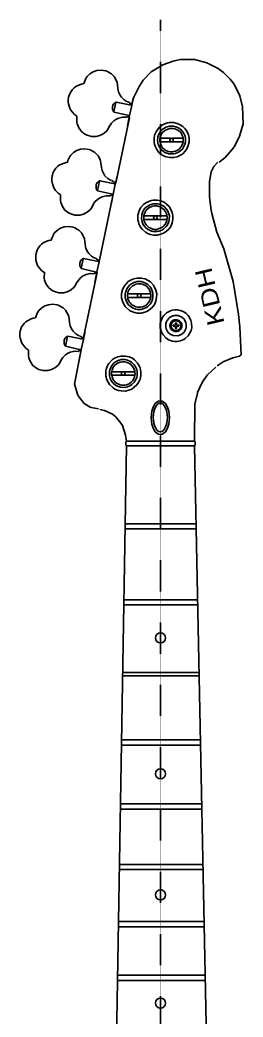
# Model space of a CAD drawing. Extents: x 49 to 882, y -9 to 1184.
# Drawn here: x 129 to 262, y 588 to 1184 of the extents above; entities that cross this region are included whole.
import ezdxf
from ezdxf.enums import TextEntityAlignment as Align

# ---------------------------------------------------------------- set-up
doc = ezdxf.new("R2010")
doc.units = 0
doc.linetypes.add('$AUXILIARY', pattern=[0.1, 0.05, -0.05])
doc.layers.get('0').update_dxf_attribs({"linetype": 'CONTINUOUS'})
for name, color, linetype in [('Construction', 7, 'CONTINUOUS'), ('HeadStock', 7, 'CONTINUOUS'), ('Hrdware', 7, 'CONTINUOUS'), ('Logo', 7, 'CONTINUOUS'), ('Neck', 7, 'CONTINUOUS')]:
    doc.layers.add(name, color=color, linetype=linetype)

# ---------------------------------------------------------------- blocks, each defined once
blk = doc.blocks.new('*G24')
at = {"linetype": 'CONTINUOUS'}
for points in [[(222.646757, 991.646639, -1), (221.122112, 991.697391, -1), (219.581094, 991.935547, -1), (219.272869, 992.012604, -1), (217.506031, 992.716266, -1), (216.663432, 993.200872, -1), (215.770627, 993.829551, -1), (214.217385, 995.559073, -1), (214.04952, 995.810981, -1), (213.00926, 997.857025, -1), (212.753097, 998.75071, -1), (212.496279, 999.832561, -1), (212.496279, 1002.342911, -1), (212.785186, 1003.553117, -1), (212.862242, 1003.861345, -1), (213.565899, 1005.519048, -1), (214.04952, 1006.36449, -1), (214.679178, 1007.254464, -1), (216.296705, 1008.699552, -1), (216.663432, 1008.974599, -1), (218.619309, 1009.950361, -1), (219.708248, 1010.268521, -1), (221.118728, 1010.528833, -1), (222.755902, 1010.528833, -1), (224.184391, 1010.239924, -1), (224.492616, 1010.162868, -1), (226.259454, 1009.459206, -1), (227.104891, 1008.975581, -1), (227.994859, 1008.34592, -1), (229.195453, 1007.145318, -1), (229.76639, 1006.288962, -1), (229.934255, 1006.037054, -1), (230.799883, 1004.187472, -1), (231.202082, 1002.569606, -1), (231.269206, 999.723415, -1), (230.86537, 998.184462, -1), (230.046783, 996.350815, -1), (229.221648, 995.119653, -1), (227.356797, 993.367756, -1), (226.559166, 992.872453, -1), (224.492616, 992.012604, -1), (222.646757, 991.646639, -1)], [(222.974192, 995.030153, -1), (220.253973, 995.18132, -1), (218.81577, 995.772344, -1), (218.482442, 995.987251, -1), (217.054171, 997.302565, -1), (216.779126, 997.669295, -1), (216.065318, 999.166773, -1), (216.027445, 999.296438, -1), (215.770627, 1000.378289, -1), (215.835568, 1001.91375, -1), (215.923975, 1002.444634, -1), (216.450709, 1003.963287, -1), (216.731102, 1004.427592, -1), (218.06267, 1005.944716, -1), (218.482442, 1006.18822, -1), (219.929048, 1006.894283, -1), (220.253973, 1006.994152, -1), (220.791293, 1007.145318, -1), (223.091741, 1007.078194, -1), (223.511512, 1006.994152, -1), (224.949715, 1006.403128, -1), (225.283044, 1006.18822, -1), (226.685119, 1004.962406, -1), (226.986359, 1004.506177, -1), (227.738041, 1002.879034, -1), (227.927734, 1002.023878, -1), (227.994859, 1000.269144, -1), (227.738041, 999.296438, -1), (227.146912, 997.960277, -1), (226.711314, 997.302565, -1), (225.610478, 996.205543, -1), (225.031137, 995.819385, -1), (223.639976, 995.215701, -1), (222.974192, 995.030153, -1)], [(222.537612, 997.540503, -1), (221.231693, 997.590601, -1), (220.125509, 997.955256, -1), (219.044975, 998.85025, -1), (218.466506, 1000.039938, -1), (218.28096, 1001.3606, -1), (218.804856, 1002.899553, -1), (219.699844, 1003.980095, -1), (220.800898, 1004.487295, -1), (221.109123, 1004.564352, -1), (222.537612, 1004.634969, -1), (224.065641, 1003.980095, -1), (224.916972, 1002.98687, -1), (225.331177, 1002.008052, -1), (225.419584, 1001.477167, -1), (225.419584, 1000.698304, -1), (225.331177, 1000.16742, -1), (224.851485, 999.057627, -1), (223.973305, 998.170164, -1), (223.721398, 998.002298, -1), (222.656362, 997.61112, -1), (222.537612, 997.540503, -1)], [(222.319322, 998.195377, -1), (221.451511, 998.243291, -1), (220.562089, 998.500984, -1), (219.481554, 999.395978, -1), (219.186863, 1000.061767, -1), (219.044975, 1000.378289, -1), (219.044975, 1001.797182, -1), (219.35058, 1002.462971, -1), (219.394238, 1002.550287, -1), (220.245569, 1003.543512, -1), (221.327413, 1003.909478, -1), (222.319322, 1003.980095, -1), (223.421686, 1003.565342, -1), (224.30576, 1002.681262, -1), (224.644109, 1001.917243, -1), (224.720511, 1000.378289, -1), (224.30576, 999.49421, -1), (223.421686, 998.61013, -1), (222.319322, 998.195377, -1)], [(222.101033, 999.395978, -1), (221.664453, 999.395978, -1), (221.446163, 1000.705726, -1), (220.354714, 1000.705726, -1), (220.245569, 1000.814872, -1), (220.245569, 1001.3606, -1), (221.555308, 1001.578891, -1), (221.555308, 1002.670347, -1), (222.101033, 1002.779493, -1), (222.210177, 1002.670347, -1), (222.210177, 1001.578891, -1), (222.319322, 1001.469745, -1), (223.410772, 1001.469745, -1), (223.519917, 1001.3606, -1), (223.519917, 1000.814872, -1), (223.410772, 1000.705726, -1), (222.319322, 1000.705726, -1), (222.210177, 1000.59658, -1), (222.101033, 999.395978, -1)]]:
    blk.add_polyline3d(points, dxfattribs=at)
blk = doc.blocks.new('*G25')
at = {"linetype": 'CONTINUOUS'}
for p, q in [((157.159801, 994.593571, -1), (155.959207, 988.917998, -1)), ((157.050656, 994.702716, -1), (157.159801, 994.593571, -1)), ((157.268946, 994.702716, -1), (157.159801, 994.593571, -1)), ((155.850062, 988.917998, -1), (155.959207, 988.917998, -1)), ((155.959207, 988.917998, -1), (155.959207, 988.808852, -1)), ((155.959207, 988.808852, -1), (165.018236, 986.735085, -1)), ((166.21883, 992.956386, -1), (166.327975, 992.956386, -1)), ((166.327975, 993.065532, -1), (166.327975, 992.956386, -1)), ((166.327975, 992.956386, -1), (166.546265, 992.847241, -1)), ((134.021077, 986.62594, -1), (133.911932, 986.516794, -1)), ((165.345671, 986.735085, -1), (164.145077, 980.62293, -1)), ((165.236526, 986.844231, -1), (165.018236, 986.735085, -1)), ((165.236526, 986.844231, -1), (165.345671, 986.844231, -1)), ((165.345671, 986.844231, -1), (165.345671, 986.735085, -1))]:
    blk.add_line(p, q, dxfattribs=at)
for points in [[(164.254222, 995.030153, -1), (163.282832, 995.379419, -1), (162.071323, 996.12161, -1), (160.434149, 997.758794, -1), (159.863212, 998.615151, -1), (159.695347, 998.867059, -1), (158.764232, 1000.913103, -1), (158.511561, 1001.805587, -1), (157.847414, 1006.610505, -1), (157.563638, 1007.461841, -1), (156.369592, 1009.636022, -1), (156.068352, 1010.09225, -1), (154.450824, 1011.646484, -1), (153.7595, 1012.140805, -1), (152.040904, 1013.061011, -1), (151.038081, 1013.437236, -1), (148.319062, 1013.912347, -1), (145.799124, 1013.623439, -1), (143.505771, 1012.84272, -1), (142.660334, 1012.359096, -1), (141.552077, 1011.620289, -1), (140.024048, 1010.09225, -1), (139.453111, 1009.235894, -1), (139.285246, 1008.983986, -1), (138.354131, 1006.937942, -1), (138.059439, 1005.835571, -1), (136.63095, 1005.546662, -1), (135.429046, 1005.202526, -1), (133.167564, 1004.063046, -1), (132.165613, 1003.325221, -1), (131.183309, 1002.342911, -1), (129.960886, 1000.498349, -1), (129.567964, 999.712501, -1), (128.933286, 997.75039, -1), (128.734206, 996.345249, -1), (128.735079, 994.696822, -1), (128.849245, 993.821147, -1), (129.415161, 991.74487, -1), (129.895399, 990.675243, -1), (130.965019, 989.027144, -1), (132.493048, 987.499105, -1), (133.676834, 986.709873, -1), (133.911932, 986.516794, -1)], [(157.050656, 994.702716, -1), (156.952426, 994.680887, -1), (155.740917, 993.61126, -1), (155.391654, 992.967301, -1), (155.227936, 992.508889, -1), (155.086048, 992.192367, -1), (155.086048, 990.446037, -1), (155.656985, 989.153098, -1), (155.850062, 988.917998, -1)], [(157.050656, 994.702716, -1), (157.159801, 994.811862, -1), (157.268946, 994.702716, -1)], [(157.268946, 994.702716, -1), (157.378091, 994.811862, -1), (166.21883, 992.956386, -1)], [(164.472511, 994.921008, -1), (165.144189, 994.618783, -1), (166.025753, 993.737214, -1), (166.327975, 993.065532, -1)], [(167.528569, 997.213066, -1), (167.490041, 996.895234, -1), (166.633581, 992.967301, -1), (166.546265, 992.847241, -1)], [(166.546265, 992.847241, -1), (166.600837, 992.738095, -1), (165.345671, 986.844231, -1)], [(165.018236, 986.735085, -1), (164.025017, 985.992895, -1), (163.490207, 985.752775, -1), (161.19227, 985.799816, -1), (160.440043, 985.705733, -1), (158.786061, 985.23979, -1), (157.067465, 984.417814, -1), (155.959207, 983.679008, -1), (154.431178, 982.150969, -1), (153.645335, 980.961281, -1), (153.579848, 980.830307, -1), (152.165329, 978.311225, -1), (151.702555, 977.675998, -1), (150.082189, 976.231892, -1), (149.502848, 975.845735, -1), (147.544133, 974.870955, -1), (145.372149, 974.292483, -1), (142.534381, 974.292483, -1), (140.013133, 975.023759, -1), (138.616078, 975.733206, -1), (136.53141, 977.348561, -1), (135.028594, 979.439136, -1), (134.206623, 981.376035, -1), (134.059605, 981.942282, -1), (133.802787, 983.024134, -1), (133.911932, 986.516794, -1)]]:
    blk.add_polyline3d(points, dxfattribs=at)
blk = doc.blocks.new('*G26')
at = {"linetype": 'CONTINUOUS'}
for p, q in [((183.572874, 973.746755, -1), (183.572874, 973.63761, -1)), ((183.572874, 973.63761, -1), (183.682018, 973.63761, -1)), ((183.572874, 971.454697, -1), (183.682018, 971.454697, -1)), ((183.572874, 971.454697, -1), (183.572874, 971.345551, -1))]:
    blk.add_line(p, q, dxfattribs=at)
for points in [[(191.540453, 962.068173, -1), (189.250811, 962.120126, -1), (187.929066, 962.357081, -1), (187.620841, 962.434138, -1), (185.439252, 963.290604, -1), (184.429225, 963.898436, -1), (182.153989, 965.997415, -1), (181.306043, 967.323971, -1), (180.484072, 969.151724, -1), (180.12444, 970.588954, -1), (179.971091, 971.236406, -1), (179.971091, 973.855901, -1), (180.259998, 975.175253, -1), (180.337054, 975.48348, -1), (181.259001, 977.686912, -1), (181.801342, 978.565971, -1), (183.900308, 980.841221, -1), (185.226856, 981.689174, -1), (187.163742, 982.511149, -1), (189.132716, 982.960829, -1), (191.656147, 982.960829, -1), (193.734266, 982.511149, -1), (193.930727, 982.445662, -1), (195.452862, 981.798319, -1), (197.106844, 980.732076, -1), (198.935677, 978.746171, -1), (199.64239, 977.583661, -1), (200.413936, 975.831437, -1), (200.926917, 973.528464, -1), (200.864813, 971.448803, -1), (200.413936, 969.26087, -1), (199.486204, 967.208932, -1), (198.525728, 965.779124, -1), (197.017346, 964.334036, -1), (195.452862, 963.293987, -1), (193.734266, 962.581157, -1), (191.540453, 962.068173, -1)], [(191.649598, 964.251085, -1), (189.250702, 964.303148, -1), (188.47479, 964.430848, -1), (188.166565, 964.507905, -1), (186.399727, 965.211567, -1), (185.854002, 965.539004, -1), (184.310038, 966.848206, -1), (183.489923, 967.872537, -1), (182.623313, 969.610136, -1), (182.410807, 970.2637, -1), (182.153989, 971.236406, -1), (182.153989, 973.855901, -1), (182.333751, 974.520379, -1), (182.410807, 974.828607, -1), (183.114465, 976.595456, -1), (183.4419, 977.141184, -1), (184.751093, 978.685158, -1), (185.775418, 979.505279, -1), (187.709466, 980.437382, -1), (188.166565, 980.584402, -1), (189.139265, 980.841221, -1), (191.649598, 980.841221, -1), (192.861107, 980.546528, -1), (194.694742, 979.727936, -1), (195.598462, 979.121086, -1), (197.023894, 977.695644, -1), (197.565253, 976.922893, -1), (198.455112, 974.847816, -1), (198.679077, 973.754177, -1), (198.679077, 971.338129, -1), (198.455112, 970.24449, -1), (197.565253, 968.169413, -1), (197.023894, 967.396662, -1), (195.598462, 965.97122, -1), (194.825715, 965.429858, -1), (192.861107, 964.545778, -1), (191.649598, 964.251085, -1)], [(183.572874, 973.746755, -1), (183.720547, 974.50117, -1), (184.471245, 976.240296, -1), (184.991758, 977.021124, -1), (186.430288, 978.304677, -1), (186.967281, 978.636479, -1), (188.494, 979.274654, -1), (189.575844, 979.531474, -1), (191.329585, 979.466532, -1), (192.731443, 979.165508, -1), (194.17674, 978.46523, -1), (194.943592, 977.920484, -1), (196.149753, 976.60135, -1), (196.535907, 976.022005, -1), (197.254517, 974.083797, -1), (197.325134, 973.746755, -1), (197.215989, 973.63761, -1)], [(183.572874, 973.63761, -1), (183.463729, 973.528464, -1), (183.463729, 971.563843, -1), (183.572874, 971.454697, -1)], [(197.215989, 971.454697, -1), (197.325134, 971.345551, -1), (197.177461, 970.700282, -1), (197.139588, 970.570617, -1), (196.430146, 968.955262, -1), (196.097909, 968.419903, -1), (195.054374, 967.280531, -1), (193.924833, 966.459211, -1), (192.423217, 965.849741, -1), (191.329585, 965.625775, -1), (189.459278, 965.625775, -1), (188.494, 965.817653, -1), (186.754885, 966.568356, -1), (186.063561, 967.062677, -1), (184.965563, 968.160682, -1), (184.471245, 968.85201, -1), (183.720547, 970.591137, -1), (183.572874, 971.345551, -1)], [(183.682018, 973.63761, -1), (189.903279, 973.63761, -1), (190.012424, 973.528464, -1)], [(190.012424, 971.563843, -1), (189.903279, 971.454697, -1), (183.682018, 971.454697, -1)], [(190.012424, 973.528464, -1), (189.892365, 973.441147, -1), (189.4667, 973.091881, -1), (189.433956, 972.884505, -1), (189.357555, 972.327862, -1), (189.4667, 972.000425, -1), (189.794134, 971.672988, -1), (190.012424, 971.563843, -1)], [(190.012424, 973.528464, -1), (190.2198, 973.561208, -1), (190.558149, 973.63761, -1), (190.885584, 973.528464, -1)], [(190.885584, 971.563843, -1), (190.776439, 971.454697, -1), (190.121569, 971.454697, -1), (190.012424, 971.563843, -1)], [(197.215989, 973.63761, -1), (190.994729, 973.63761, -1), (190.885584, 973.528464, -1)], [(190.885584, 973.528464, -1), (191.343992, 973.102796, -1), (191.431308, 972.109571, -1), (190.885584, 971.563843, -1)], [(190.885584, 971.563843, -1), (190.994729, 971.454697, -1), (197.215989, 971.454697, -1)], [(197.215989, 973.63761, -1), (197.357878, 973.321087, -1), (197.434279, 971.891279, -1), (197.215989, 971.454697, -1)]]:
    blk.add_polyline3d(points, dxfattribs=at)
blk = doc.blocks.new('*G27')
at = {"linetype": 'CONTINUOUS'}
for p, q in [((202.768479, 1066.764914), (202.768479, 1066.655768)), ((202.768479, 1066.655768), (202.877624, 1066.655768)), ((202.768479, 1064.472856), (202.877624, 1064.472856)), ((202.768479, 1064.472856), (202.768479, 1064.36371))]:
    blk.add_line(p, q, dxfattribs=at)
for points in [[(210.736059, 1055.086331), (208.446416, 1055.138285), (206.688092, 1055.484386), (206.379866, 1055.561442), (204.722173, 1056.265104), (203.62483, 1056.916595), (201.86847, 1058.447471), (200.778658, 1059.871931), (199.788822, 1061.842446), (199.423514, 1063.063567), (199.166696, 1064.145419), (199.166696, 1066.983205), (199.455603, 1068.193412), (199.532659, 1068.501639), (200.38912, 1070.574097), (200.996948, 1071.58413), (202.441044, 1073.313652), (203.876737, 1074.379896), (206.053741, 1075.463821), (207.253026, 1075.785473), (208.444015, 1076.042293), (210.736059, 1076.042293), (212.929872, 1075.529308), (214.763506, 1074.710716), (216.323733, 1073.66772), (217.747529, 1072.241842), (218.678426, 1070.89564), (219.647414, 1068.719931), (220.060419, 1066.552517), (220.060419, 1064.576108), (219.615326, 1062.389484), (218.725467, 1060.314407), (217.747529, 1058.886782), (216.322096, 1057.46134), (214.89448, 1056.483396), (212.929872, 1055.599316), (210.736059, 1055.086331)], [(210.845204, 1057.269244), (208.337053, 1057.321416), (207.670396, 1057.449007), (207.362171, 1057.526064), (205.595333, 1058.229726), (205.049608, 1058.557163), (203.423349, 1059.888739), (202.684547, 1060.887858), (201.764346, 1062.715611), (201.606413, 1063.172713), (201.24045, 1065.12773), (201.416719, 1067.100755), (201.500761, 1067.520529), (202.09178, 1069.177032), (202.353728, 1069.700931), (203.314204, 1071.130739), (204.646317, 1072.304491), (206.381176, 1073.280908), (207.036046, 1073.499199), (208.33487, 1073.85938), (210.845204, 1073.85938), (211.946258, 1073.570472), (212.254483, 1073.493415), (213.803031, 1072.789753), (214.883566, 1072.11305), (216.218517, 1070.710965), (216.822962, 1069.804183), (217.644932, 1067.867285), (217.939624, 1066.546623), (217.874683, 1064.465434), (217.579445, 1063.064877), (216.822962, 1061.324441), (216.08416, 1060.216176), (214.42734, 1058.714332), (213.803031, 1058.338871), (211.946258, 1057.558153), (210.845204, 1057.269244)], [(202.768479, 1066.764914), (202.910367, 1067.518019), (203.666851, 1069.258455), (204.078218, 1069.930137), (205.698584, 1071.374243), (206.381176, 1071.763784), (207.997831, 1072.36987), (208.124002, 1072.396283), (208.77145, 1072.549632), (210.408624, 1072.549632), (211.620132, 1072.254939), (212.471463, 1071.971161), (213.69978, 1071.265098), (214.883566, 1070.257574), (215.669409, 1069.067887), (215.844041, 1068.718621), (216.369574, 1067.411384), (216.453616, 1066.991609), (216.52074, 1066.764914), (216.411595, 1066.655768)], [(202.768479, 1066.655768), (202.659334, 1066.546623), (202.659334, 1064.582001), (202.768479, 1064.472856)], [(202.877624, 1066.655768), (208.98974, 1066.655768), (209.098885, 1066.546623)], [(209.098885, 1066.546623), (208.640476, 1066.011809), (208.55316, 1065.346021), (209.098885, 1064.582001)], [(209.098885, 1066.546623), (209.416715, 1066.585151), (209.753754, 1066.655768), (210.081189, 1066.546623)], [(216.411595, 1066.655768), (210.190334, 1066.655768), (210.081189, 1066.546623)], [(210.081189, 1066.546623), (210.539598, 1066.120955), (210.626914, 1065.12773), (210.081189, 1064.582001)], [(216.411595, 1066.655768), (216.559268, 1066.228791), (216.629885, 1065.12773), (216.411595, 1064.472856)], [(216.411595, 1064.472856), (216.52074, 1064.36371), (216.369574, 1063.717241), (215.778554, 1062.279029), (215.560264, 1061.842446), (214.360216, 1060.407618), (213.366451, 1059.648619), (211.947567, 1058.982831), (211.056072, 1058.732341), (210.408624, 1058.578992), (208.77145, 1058.578992), (207.997831, 1058.758755), (207.689605, 1058.835811), (206.250202, 1059.430328), (205.698584, 1059.754381), (204.078218, 1061.198487), (203.666851, 1061.870169), (202.954025, 1063.479631), (202.768479, 1064.36371)], [(209.098885, 1064.582001), (208.98974, 1064.472856), (202.877624, 1064.472856)], [(210.081189, 1064.582001), (209.972044, 1064.472856), (209.20803, 1064.472856), (209.098885, 1064.582001)], [(210.081189, 1064.582001), (210.190334, 1064.472856), (216.411595, 1064.472856)]]:
    blk.add_lwpolyline(points, dxfattribs=at)
blk = doc.blocks.new('*G28')
at = {"linetype": 'CONTINUOUS'}
for p, q in [((193.054581, 1020.268875), (193.054581, 1020.15973)), ((193.054581, 1020.15973), (193.163725, 1020.15973)), ((193.054581, 1017.976817), (193.163725, 1017.976817)), ((193.054581, 1017.976817), (193.054581, 1017.867671))]:
    blk.add_line(p, q, dxfattribs=at)
for points in [[(201.02216, 1008.590293), (198.732518, 1008.642246), (197.410773, 1008.879201), (197.102548, 1008.956258), (194.920959, 1009.812724), (193.910932, 1010.420556), (191.635696, 1012.519535), (190.78775, 1013.846091), (189.965779, 1015.673844), (189.606147, 1017.111074), (189.452798, 1017.758526), (189.452798, 1020.378021), (189.741705, 1021.697373), (189.818761, 1022.0056), (190.740708, 1024.209032), (191.283049, 1025.088091), (193.382015, 1027.363341), (194.708563, 1028.211294), (196.645449, 1029.033269), (198.614423, 1029.482949), (201.137854, 1029.482949), (203.215973, 1029.033269), (203.412434, 1028.967782), (204.934569, 1028.320439), (206.588551, 1027.254196), (208.417384, 1025.268291), (209.124097, 1024.105781), (209.895643, 1022.353557), (210.408624, 1020.050584), (210.34652, 1017.970923), (209.895643, 1015.78299), (208.967911, 1013.731052), (208.007435, 1012.301244), (206.499053, 1010.856156), (204.934569, 1009.816107), (203.215973, 1009.103277), (201.02216, 1008.590293)], [(201.131305, 1010.773205), (198.732409, 1010.825268), (197.956497, 1010.952968), (197.648272, 1011.030025), (195.881434, 1011.733687), (195.335709, 1012.061124), (193.791745, 1013.370326), (192.97163, 1014.394657), (192.10502, 1016.132256), (191.892514, 1016.78582), (191.635696, 1017.758526), (191.635696, 1020.378021), (191.815458, 1021.042499), (191.892514, 1021.350727), (192.596172, 1023.117576), (192.923607, 1023.663304), (194.2328, 1025.207278), (195.257125, 1026.027399), (197.191173, 1026.959502), (197.648272, 1027.106522), (198.620972, 1027.363341), (201.131305, 1027.363341), (202.342814, 1027.068648), (204.176449, 1026.250056), (205.080169, 1025.643206), (206.505601, 1024.217764), (207.04696, 1023.445013), (207.936819, 1021.369936), (208.160784, 1020.276297), (208.160784, 1017.860249), (207.936819, 1016.76661), (207.04696, 1014.691533), (206.505601, 1013.918782), (205.080169, 1012.49334), (204.307422, 1011.951978), (202.342814, 1011.067898), (201.131305, 1010.773205)], [(193.054581, 1020.268875), (193.202254, 1021.02329), (193.952952, 1022.762416), (194.473465, 1023.543244), (195.911995, 1024.826797), (196.448988, 1025.158599), (197.975707, 1025.796774), (199.057551, 1026.053594), (200.811292, 1025.988652), (202.21315, 1025.687628), (203.658447, 1024.98735), (204.425299, 1024.442604), (205.63146, 1023.12347), (206.017614, 1022.544125), (206.736224, 1020.605917), (206.806841, 1020.268875), (206.697696, 1020.15973)], [(193.054581, 1020.15973), (192.945436, 1020.050584), (192.945436, 1018.085963), (193.054581, 1017.976817)], [(206.697696, 1017.976817), (206.806841, 1017.867671), (206.659168, 1017.222402), (206.621295, 1017.092737), (205.911853, 1015.477382), (205.579616, 1014.942023), (204.536081, 1013.802651), (203.40654, 1012.981331), (201.904924, 1012.371861), (200.811292, 1012.147895), (198.940985, 1012.147895), (197.975707, 1012.339773), (196.236592, 1013.090476), (195.545268, 1013.584797), (194.44727, 1014.682802), (193.952952, 1015.37413), (193.202254, 1017.113257), (193.054581, 1017.867671)], [(193.163725, 1020.15973), (199.384986, 1020.15973), (199.494131, 1020.050584)], [(199.494131, 1018.085963), (199.384986, 1017.976817), (193.163725, 1017.976817)], [(199.494131, 1020.050584), (199.374072, 1019.963267), (198.948407, 1019.614001), (198.915663, 1019.406625), (198.839262, 1018.849982), (198.948407, 1018.522545), (199.275841, 1018.195108), (199.494131, 1018.085963)], [(199.494131, 1020.050584), (199.701507, 1020.083328), (200.039856, 1020.15973), (200.367291, 1020.050584)], [(200.367291, 1018.085963), (200.258146, 1017.976817), (199.603276, 1017.976817), (199.494131, 1018.085963)], [(206.697696, 1020.15973), (200.476436, 1020.15973), (200.367291, 1020.050584)], [(200.367291, 1020.050584), (200.825699, 1019.624916), (200.913015, 1018.631691), (200.367291, 1018.085963)], [(200.367291, 1018.085963), (200.476436, 1017.976817), (206.697696, 1017.976817)], [(206.697696, 1020.15973), (206.839585, 1019.843207), (206.915986, 1018.413399), (206.697696, 1017.976817)]]:
    blk.add_lwpolyline(points, dxfattribs=at)
blk = doc.blocks.new('*G29')
at = {"linetype": 'CONTINUOUS'}
for p, q in [((166.5515, 1040.957964), (165.350906, 1035.282391)), ((166.442355, 1041.067109), (166.5515, 1040.957964)), ((166.660645, 1041.067109), (166.5515, 1040.957964)), ((175.610529, 1039.320779), (175.719674, 1039.320779)), ((175.719674, 1039.429925), (175.719674, 1039.320779)), ((175.719674, 1039.320779), (175.937964, 1039.211634)), ((143.412776, 1032.990333), (143.303631, 1032.881187)), ((165.241761, 1035.282391), (165.350906, 1035.282391)), ((165.350906, 1035.282391), (165.350906, 1035.173245)), ((165.350906, 1035.173245), (174.409935, 1033.099478)), ((174.73737, 1033.099478), (173.536776, 1026.987323)), ((174.628225, 1033.208624), (174.409935, 1033.099478)), ((174.628225, 1033.208624), (174.73737, 1033.208624)), ((174.73737, 1033.208624), (174.73737, 1033.099478))]:
    blk.add_line(p, q, dxfattribs=at)
for points in [[(173.645921, 1041.394546), (172.674531, 1041.743812), (171.463022, 1042.486003), (169.825848, 1044.123187), (169.254911, 1044.979544), (169.087046, 1045.231452), (168.155931, 1047.277496), (167.90326, 1048.16998), (167.239113, 1052.974898), (166.955337, 1053.826234), (165.761291, 1056.000415), (165.460051, 1056.456643), (163.842523, 1058.010877), (163.151199, 1058.505198), (161.432603, 1059.425404), (160.42978, 1059.801629), (157.710761, 1060.27674), (155.190823, 1059.987832), (152.89747, 1059.207113), (152.052033, 1058.723489), (150.943776, 1057.984682), (149.415747, 1056.456643), (148.84481, 1055.600287), (148.676945, 1055.348379), (147.74583, 1053.302335), (147.451138, 1052.199964), (146.022649, 1051.911055), (144.820745, 1051.566919), (142.559263, 1050.427439), (141.557312, 1049.689614), (140.575008, 1048.707304), (139.352585, 1046.862742), (138.959663, 1046.076894), (138.324985, 1044.114783), (138.125905, 1042.709642), (138.126778, 1041.061215), (138.240944, 1040.18554), (138.80686, 1038.109263), (139.287098, 1037.039636), (140.356718, 1035.391537), (141.884747, 1033.863498), (143.068533, 1033.074266), (143.303631, 1032.881187)], [(176.920268, 1043.577459), (176.88174, 1043.259627), (176.02528, 1039.331694), (175.937964, 1039.211634)], [(166.442355, 1041.067109), (166.344125, 1041.04528), (165.132616, 1039.975653), (164.783353, 1039.331694), (164.619635, 1038.873282), (164.477747, 1038.55676), (164.477747, 1036.81043), (165.048684, 1035.517491), (165.241761, 1035.282391)], [(166.442355, 1041.067109), (166.5515, 1041.176255), (166.660645, 1041.067109)], [(166.660645, 1041.067109), (166.76979, 1041.176255), (175.610529, 1039.320779)], [(173.86421, 1041.285401), (174.535888, 1040.983176), (175.417452, 1040.101607), (175.719674, 1039.429925)], [(175.937964, 1039.211634), (175.992536, 1039.102488), (174.73737, 1033.208624)], [(174.409935, 1033.099478), (173.416716, 1032.357288), (172.881906, 1032.117168), (170.583969, 1032.164209), (169.831742, 1032.070126), (168.17776, 1031.604183), (166.459164, 1030.782207), (165.350906, 1030.043401), (163.822877, 1028.515362), (163.037034, 1027.325674), (162.971547, 1027.1947), (161.557028, 1024.675618), (161.094254, 1024.040391), (159.473888, 1022.596285), (158.894547, 1022.210128), (156.935832, 1021.235348), (154.763848, 1020.656876), (151.92608, 1020.656876), (149.404832, 1021.388152), (148.007777, 1022.097599), (145.923109, 1023.712954), (144.420293, 1025.803529), (143.598322, 1027.740428), (143.451304, 1028.306675), (143.194486, 1029.388527), (143.303631, 1032.881187)]]:
    blk.add_lwpolyline(points, dxfattribs=at)
blk = doc.blocks.new('*G30')
at = {"linetype": 'CONTINUOUS'}
for p, q in [((176.225837, 1087.337841), (175.025243, 1081.662268)), ((176.116692, 1087.446986), (176.225837, 1087.337841)), ((176.334982, 1087.446986), (176.225837, 1087.337841)), ((185.284866, 1085.700656), (185.394011, 1085.700656)), ((185.394011, 1085.809802), (185.394011, 1085.700656)), ((185.394011, 1085.700656), (185.612301, 1085.591511)), ((153.087113, 1079.37021), (152.977968, 1079.261064)), ((174.916098, 1081.662268), (175.025243, 1081.662268)), ((175.025243, 1081.662268), (175.025243, 1081.553122)), ((175.025243, 1081.553122), (184.084272, 1079.479355)), ((184.411707, 1079.479355), (183.211113, 1073.3672)), ((184.302562, 1079.588501), (184.084272, 1079.479355)), ((184.302562, 1079.588501), (184.411707, 1079.588501)), ((184.411707, 1079.588501), (184.411707, 1079.479355))]:
    blk.add_line(p, q, dxfattribs=at)
for points in [[(183.320258, 1087.774423), (182.348868, 1088.123689), (181.137359, 1088.86588), (179.500185, 1090.503064), (178.929248, 1091.359421), (178.761383, 1091.611329), (177.830268, 1093.657373), (177.577597, 1094.549857), (176.91345, 1099.354775), (176.629674, 1100.206111), (175.435628, 1102.380292), (175.134388, 1102.83652), (173.51686, 1104.390754), (172.825536, 1104.885075), (171.10694, 1105.805281), (170.104117, 1106.181506), (167.385098, 1106.656617), (164.86516, 1106.367709), (162.571807, 1105.58699), (161.72637, 1105.103366), (160.618113, 1104.364559), (159.090084, 1102.83652), (158.519147, 1101.980164), (158.351282, 1101.728256), (157.420167, 1099.682212), (157.125475, 1098.579841), (155.696986, 1098.290932), (154.495082, 1097.946796), (152.2336, 1096.807316), (151.231649, 1096.069491), (150.249345, 1095.087181), (149.026922, 1093.242619), (148.634, 1092.456771), (147.999322, 1090.49466), (147.800242, 1089.089519), (147.801115, 1087.441092), (147.915281, 1086.565417), (148.481197, 1084.48914), (148.961435, 1083.419513), (150.031055, 1081.771414), (151.559084, 1080.243375), (152.74287, 1079.454143), (152.977968, 1079.261064)], [(186.594605, 1089.957336), (186.556077, 1089.639504), (185.699617, 1085.711571), (185.612301, 1085.591511)], [(176.116692, 1087.446986), (176.018462, 1087.425157), (174.806953, 1086.35553), (174.45769, 1085.711571), (174.293972, 1085.253159), (174.152084, 1084.936637), (174.152084, 1083.190307), (174.723021, 1081.897368), (174.916098, 1081.662268)], [(176.116692, 1087.446986), (176.225837, 1087.556132), (176.334982, 1087.446986)], [(176.334982, 1087.446986), (176.444127, 1087.556132), (185.284866, 1085.700656)], [(183.538547, 1087.665278), (184.210225, 1087.363053), (185.091789, 1086.481484), (185.394011, 1085.809802)], [(185.612301, 1085.591511), (185.666873, 1085.482365), (184.411707, 1079.588501)], [(184.084272, 1079.479355), (183.091053, 1078.737165), (182.556243, 1078.497045), (180.258306, 1078.544086), (179.506079, 1078.450003), (177.852097, 1077.98406), (176.133501, 1077.162084), (175.025243, 1076.423278), (173.497214, 1074.895239), (172.711371, 1073.705551), (172.645884, 1073.574577), (171.231365, 1071.055495), (170.768591, 1070.420268), (169.148225, 1068.976162), (168.568884, 1068.590005), (166.610169, 1067.615225), (164.438185, 1067.036753), (161.600417, 1067.036753), (159.079169, 1067.768029), (157.682114, 1068.477476), (155.597446, 1070.092831), (154.09463, 1072.183406), (153.272659, 1074.120305), (153.125641, 1074.686552), (152.868823, 1075.768404), (152.977968, 1079.261064)]]:
    blk.add_lwpolyline(points, dxfattribs=at)
blk = doc.blocks.new('*G31')
at = {"linetype": 'CONTINUOUS'}
for p, q in [((186.042442, 1134.286772), (184.841848, 1128.611199)), ((185.933297, 1134.395917), (186.042442, 1134.286772)), ((186.151587, 1134.395917), (186.042442, 1134.286772)), ((195.101471, 1132.649587), (195.210616, 1132.649587)), ((195.210616, 1132.758733), (195.210616, 1132.649587)), ((195.210616, 1132.649587), (195.428906, 1132.540442)), ((162.903718, 1126.319141), (162.794573, 1126.209995)), ((184.732703, 1128.611199), (184.841848, 1128.611199)), ((184.841848, 1128.611199), (184.841848, 1128.502053)), ((184.841848, 1128.502053), (193.900877, 1126.428286)), ((194.228312, 1126.428286), (193.027718, 1120.316131)), ((194.119167, 1126.537432), (193.900877, 1126.428286)), ((194.119167, 1126.537432), (194.228312, 1126.537432)), ((194.228312, 1126.537432), (194.228312, 1126.428286))]:
    blk.add_line(p, q, dxfattribs=at)
for points in [[(193.136863, 1134.723354), (192.165473, 1135.07262), (190.953964, 1135.814811), (189.31679, 1137.451995), (188.745853, 1138.308352), (188.577988, 1138.56026), (187.646873, 1140.606304), (187.394202, 1141.498788), (186.730055, 1146.303706), (186.446279, 1147.155042), (185.252233, 1149.329223), (184.950993, 1149.785451), (183.333465, 1151.339685), (182.642141, 1151.834006), (180.923545, 1152.754212), (179.920722, 1153.130437), (177.201703, 1153.605548), (174.681765, 1153.31664), (172.388412, 1152.535921), (171.542975, 1152.052297), (170.434718, 1151.31349), (168.906689, 1149.785451), (168.335752, 1148.929095), (168.167887, 1148.677187), (167.236772, 1146.631143), (166.94208, 1145.528772), (165.513591, 1145.239863), (164.311687, 1144.895727), (162.050205, 1143.756247), (161.048254, 1143.018422), (160.06595, 1142.036112), (158.843527, 1140.19155), (158.450605, 1139.405702), (157.815927, 1137.443591), (157.616847, 1136.03845), (157.61772, 1134.390023), (157.731886, 1133.514348), (158.297802, 1131.438071), (158.77804, 1130.368444), (159.84766, 1128.720345), (161.375689, 1127.192306), (162.559475, 1126.403074), (162.794573, 1126.209995)], [(196.41121, 1136.906267), (196.372682, 1136.588435), (195.516222, 1132.660502), (195.428906, 1132.540442)], [(185.933297, 1134.395917), (185.835067, 1134.374088), (184.623558, 1133.304461), (184.274295, 1132.660502), (184.110577, 1132.20209), (183.968689, 1131.885568), (183.968689, 1130.139238), (184.539626, 1128.846299), (184.732703, 1128.611199)], [(185.933297, 1134.395917), (186.042442, 1134.505063), (186.151587, 1134.395917)], [(186.151587, 1134.395917), (186.260732, 1134.505063), (195.101471, 1132.649587)], [(193.355152, 1134.614209), (194.02683, 1134.311984), (194.908394, 1133.430415), (195.210616, 1132.758733)], [(195.428906, 1132.540442), (195.483478, 1132.431296), (194.228312, 1126.537432)], [(193.900877, 1126.428286), (192.907658, 1125.686096), (192.372848, 1125.445976), (190.074911, 1125.493017), (189.322684, 1125.398934), (187.668702, 1124.932991), (185.950106, 1124.111015), (184.841848, 1123.372209), (183.313819, 1121.84417), (182.527976, 1120.654482), (182.462489, 1120.523508), (181.04797, 1118.004426), (180.585196, 1117.369199), (178.96483, 1115.925093), (178.385489, 1115.538936), (176.426774, 1114.564156), (174.25479, 1113.985684), (171.417022, 1113.985684), (168.895774, 1114.71696), (167.498719, 1115.426407), (165.414051, 1117.041762), (163.911235, 1119.132337), (163.089264, 1121.069236), (162.942246, 1121.635483), (162.685428, 1122.717335), (162.794573, 1126.209995)]]:
    blk.add_lwpolyline(points, dxfattribs=at)
blk = doc.blocks.new('*G32')
at = {"linetype": 'CONTINUOUS'}
for p, q in [((212.395733, 1113.040231, -1), (212.395733, 1112.931085, -1)), ((212.395733, 1112.931085, -1), (212.504878, 1112.931085, -1)), ((212.395733, 1110.748173, -1), (212.504878, 1110.748173, -1)), ((212.395733, 1110.748173, -1), (212.395733, 1110.639027, -1))]:
    blk.add_line(p, q, dxfattribs=at)
for points in [[(220.363313, 1101.361648, -1), (218.07367, 1101.413602, -1), (216.315346, 1101.759703, -1), (216.00712, 1101.836759, -1), (214.349427, 1102.540421, -1), (213.252084, 1103.191912, -1), (211.495724, 1104.722788, -1), (210.405912, 1106.147248, -1), (209.416076, 1108.117763, -1), (209.050768, 1109.338884, -1), (208.79395, 1110.420736, -1), (208.79395, 1113.258522, -1), (209.082857, 1114.468729, -1), (209.159913, 1114.776956, -1), (210.016374, 1116.849414, -1), (210.624202, 1117.859447, -1), (212.068298, 1119.588969, -1), (213.503991, 1120.655213, -1), (215.680995, 1121.739138, -1), (216.88028, 1122.06079, -1), (218.071269, 1122.31761, -1), (220.363313, 1122.31761, -1), (222.557126, 1121.804625, -1), (224.39076, 1120.986033, -1), (225.950987, 1119.943037, -1), (227.374783, 1118.517159, -1), (228.30568, 1117.170957, -1), (229.274668, 1114.995248, -1), (229.687673, 1112.827834, -1), (229.687673, 1110.851425, -1), (229.24258, 1108.664801, -1), (228.352721, 1106.589724, -1), (227.374783, 1105.162099, -1), (225.94935, 1103.736657, -1), (224.521734, 1102.758713, -1), (222.557126, 1101.874633, -1), (220.363313, 1101.361648, -1)], [(220.472458, 1103.544561, -1), (217.964307, 1103.596733, -1), (217.29765, 1103.724324, -1), (216.989425, 1103.801381, -1), (215.222587, 1104.505043, -1), (214.676862, 1104.83248, -1), (213.050603, 1106.164056, -1), (212.311801, 1107.163175, -1), (211.3916, 1108.990928, -1), (211.233667, 1109.44803, -1), (210.867704, 1111.403047, -1), (211.043973, 1113.376072, -1), (211.128015, 1113.795846, -1), (211.719034, 1115.452349, -1), (211.980982, 1115.976248, -1), (212.941458, 1117.406056, -1), (214.273571, 1118.579808, -1), (216.00843, 1119.556225, -1), (216.6633, 1119.774516, -1), (217.962124, 1120.134697, -1), (220.472458, 1120.134697, -1), (221.573512, 1119.845789, -1), (221.881737, 1119.768732, -1), (223.430285, 1119.06507, -1), (224.51082, 1118.388367, -1), (225.845771, 1116.986282, -1), (226.450216, 1116.0795, -1), (227.272186, 1114.142602, -1), (227.566878, 1112.82194, -1), (227.501937, 1110.740751, -1), (227.206699, 1109.340194, -1), (226.450216, 1107.599758, -1), (225.711414, 1106.491493, -1), (224.054594, 1104.989649, -1), (223.430285, 1104.614188, -1), (221.573512, 1103.83347, -1), (220.472458, 1103.544561, -1)], [(212.395733, 1113.040231, -1), (212.537621, 1113.793336, -1), (213.294105, 1115.533772, -1), (213.705472, 1116.205454, -1), (215.325838, 1117.64956, -1), (216.00843, 1118.039101, -1), (217.625085, 1118.645187, -1), (217.751256, 1118.6716, -1), (218.398704, 1118.824949, -1), (220.035878, 1118.824949, -1), (221.247386, 1118.530256, -1), (222.098717, 1118.246478, -1), (223.327034, 1117.540415, -1), (224.51082, 1116.532891, -1), (225.296663, 1115.343204, -1), (225.471295, 1114.993938, -1), (225.996828, 1113.686701, -1), (226.08087, 1113.266926, -1), (226.147994, 1113.040231, -1), (226.038849, 1112.931085, -1)], [(212.395733, 1112.931085, -1), (212.286588, 1112.82194, -1), (212.286588, 1110.857318, -1), (212.395733, 1110.748173, -1)], [(212.504878, 1112.931085, -1), (218.616994, 1112.931085, -1), (218.726139, 1112.82194, -1)], [(218.726139, 1112.82194, -1), (218.26773, 1112.287126, -1), (218.180414, 1111.621338, -1), (218.726139, 1110.857318, -1)], [(218.726139, 1112.82194, -1), (219.043969, 1112.860468, -1), (219.381008, 1112.931085, -1), (219.708443, 1112.82194, -1)], [(226.038849, 1112.931085, -1), (219.817588, 1112.931085, -1), (219.708443, 1112.82194, -1)], [(219.708443, 1112.82194, -1), (220.166852, 1112.396272, -1), (220.254168, 1111.403047, -1), (219.708443, 1110.857318, -1)], [(226.038849, 1112.931085, -1), (226.186522, 1112.504108, -1), (226.257139, 1111.403047, -1), (226.038849, 1110.748173, -1)], [(226.038849, 1110.748173, -1), (226.147994, 1110.639027, -1), (225.996828, 1109.992558, -1), (225.405808, 1108.554346, -1), (225.187518, 1108.117763, -1), (223.98747, 1106.682935, -1), (222.993705, 1105.923936, -1), (221.574821, 1105.258148, -1), (220.683326, 1105.007658, -1), (220.035878, 1104.854309, -1), (218.398704, 1104.854309, -1), (217.625085, 1105.034072, -1), (217.316859, 1105.111128, -1), (215.877456, 1105.705645, -1), (215.325838, 1106.029698, -1), (213.705472, 1107.473804, -1), (213.294105, 1108.145486, -1), (212.581279, 1109.754948, -1), (212.395733, 1110.639027, -1)], [(218.726139, 1110.857318, -1), (218.616994, 1110.748173, -1), (212.504878, 1110.748173, -1)], [(219.708443, 1110.857318, -1), (219.599298, 1110.748173, -1), (218.835284, 1110.748173, -1), (218.726139, 1110.857318, -1)], [(219.708443, 1110.857318, -1), (219.817588, 1110.748173, -1), (226.038849, 1110.748173, -1)]]:
    blk.add_polyline3d(points, dxfattribs=at)

msp = doc.modelspace()

# ---------------------------------------------------------------- linework, layer by layer
at = {"layer": 'Construction', "color": 1, "linetype": '$AUXILIARY'}
msp.add_line((212.667709, 1183.544208), (212.667709, -9.139258), dxfattribs=at)
at = {"layer": 'HeadStock', "linetype": 'CONTINUOUS'}
for p, q in [((192.430561, 932.182049, -1), (232.496025, 932.182049, -1)), ((192.430561, 929.320217, -1), (232.904857, 929.320217, -1)), ((232.496025, 932.182049, -1), (232.904857, 932.182049, -1)), ((232.904857, 932.590882, -1), (232.904857, 932.182049, -1))]:
    msp.add_line(p, q, dxfattribs=at)
for points in [[(195.29238, 1132.91908, -1), (196.805056, 1137.457127, -1), (199.87129, 1143.916689, -1), (202.242512, 1147.63707, -1), (207.148487, 1152.543067, -1), (214.057735, 1156.713164, -1), (220.267065, 1158.940078, -1), (224.3194, 1159.902062, -1), (232.904857, 1159.902062, -1), (240.304703, 1157.939663, -1), (240.631768, 1157.77613, -1), (247.150991, 1154.492792, -1), (250.155492, 1152.233989, -1), (254.263838, 1148.125626, -1), (256.52263, 1145.121112, -1), (260.01037, 1138.274793, -1), (261.688622, 1131.720382, -1), (261.931877, 1121.471754, -1), (259.805954, 1114.153643, -1), (256.931462, 1108.452057, -1), (255.485017, 1106.281971, -1), (250.973155, 1101.339179, -1), (247.622782, 1098.577103, -1)], [(193.657055, 1125.560085, -1), (194.065886, 1125.151252, -1), (186.140692, 1087.161258, -1), (185.889261, 1086.720945, -1)], [(246.80512, 1098.577103, -1), (244.453114, 1096.037432, -1), (243.002989, 1093.303157, -1), (242.861125, 1092.817463, -1), (241.899145, 1087.129778, -1), (241.899145, 1077.726617, -1), (242.960062, 1069.930989, -1), (243.291215, 1067.942425, -1), (246.314522, 1056.835248, -1), (250.361952, 1047.023255, -1), (255.246259, 1030.266005, -1), (255.943725, 1027.476128, -1), (259.302683, 1007.794087, -1), (260.072103, 1000.473932, -1), (260.705383, 983.695014, -1), (259.88772, 982.877348, -1), (255.840291, 981.937032, -1), (250.13873, 979.512243, -1), (246.396289, 977.153685, -1)], [(183.845104, 1078.953116, -1), (184.253936, 1078.544283, -1), (176.328742, 1040.145456, -1), (176.07731, 1039.705143, -1)], [(174.441985, 1033.163814, -1), (174.850816, 1032.754981, -1), (166.592425, 993.956724, -1), (166.26536, 993.507007, -1)], [(164.630035, 986.148012, -1), (165.038866, 985.739179, -1), (161.359385, 966.115193, -1), (163.321775, 959.53298, -1), (163.485307, 959.205914, -1), (167.083022, 954.667867, -1), (170.721621, 952.541935, -1), (171.212218, 952.337518, -1), (175.668479, 951.397202, -1)], [(245.578626, 976.336019, -1), (240.672651, 971.838855, -1), (238.137897, 968.200241, -1), (237.087609, 966.461065, -1), (234.826364, 961.250079, -1), (234.662831, 960.759479, -1), (233.105593, 954.255354, -1), (232.904857, 932.590882, -1)], [(176.486142, 950.988369, -1), (179.307077, 950.456886, -1), (183.908064, 948.220978, -1), (185.968983, 946.590961, -1), (189.650508, 942.034925, -1), (189.895807, 941.544326, -1), (191.842253, 935.841513, -1), (192.430561, 932.182049, -1)], [(192.430561, 932.182049, -1), (192.02173, 931.773216, -1), (192.02173, 929.72905, -1), (192.430561, 929.320217, -1)], [(232.904857, 932.182049, -1), (233.313688, 931.773216, -1), (233.313688, 929.72905, -1), (232.904857, 929.320217, -1)]]:
    msp.add_polyline3d(points, dxfattribs=at)
at = {"layer": 'Hrdware', "color": 7, "linetype": 'CONTINUOUS'}
for centre in [(212.667714, 814.756298), (212.66771, 733.67618), (212.667715, 661.376683), (212.667708, 596.806252)]:
    msp.add_circle(centre, 3, dxfattribs=at)
at = {"layer": 'Neck', "color": 7, "linetype": 'CONTINUOUS'}
for p, q in [((192.430554, 929.320215), (182.161223, 336.958078)), ((232.904856, 929.320218), (244.924163, 336.981706))]:
    msp.add_line(p, q, dxfattribs=at)
at = {"layer": 'Neck', "linetype": 'CONTINUOUS'}
for p, q in [((191.625035, 882.916369, -2), (233.845046, 882.916369, -2)), ((191.570047, 879.819245, -2), (233.909334, 879.819245, -2)), ((190.785897, 834.394749, -2), (234.828518, 834.394749, -2)), ((190.835064, 837.491872, -2), (234.765626, 837.491872, -2)), ((190.048497, 792.067401, -2), (235.690142, 792.067401, -2)), ((190.085881, 794.132142, -2), (235.647758, 794.132142, -2)), ((189.333373, 750.772411, -2), (236.527184, 750.772411, -2)), ((189.38824, 753.869535, -2), (236.464264, 753.869535, -2)), ((188.726777, 715.671669, -2), (237.239891, 715.671669, -2)), ((188.673119, 712.574545, -2), (237.295975, 712.574545, -2)), ((188.106301, 679.538569, -2), (237.967639, 679.538569, -2)), ((188.040981, 676.441445, -2), (238.035917, 676.441445, -2)), ((187.50917, 645.470209, -2), (238.666369, 645.470209, -2)), ((187.460084, 642.373085, -2), (238.732024, 642.373085, -2)), ((186.965899, 613.46659, -4), (239.181485, 613.46659, -4)), ((186.899269, 610.328143, -2), (239.403321, 610.328143, -2))]:
    msp.add_line(p, q, dxfattribs=at)
at = {"layer": 'Neck', "color": 7, "linetype": 'CONTINUOUS', "extrusion": (0.841316, 0, 0.540543)}
msp.add_circle((946.177297, -114.897152, 178.829175), 10.089252, dxfattribs=at)
at = {"layer": 'Neck', "color": 7, "linetype": 'CONTINUOUS', "extrusion": (0.873722, 0, 0.486425)}
msp.add_circle((946.333101, -103.384496, 185.700284), 8.609014, dxfattribs=at)

# ---------------------------------------------------------------- block references
at = {"layer": 'Hrdware', "color": 7, "linetype": 'CONTINUOUS'}
for name in ['*G31', '*G32', '*G30', '*G27', '*G29', '*G28', '*G25', '*G24', '*G26']:
    msp.add_blockref(name, (0, 0), dxfattribs=at)

# ---------------------------------------------------------------- texts
at = {"layer": 'Logo', "color": 7}
msp.add_text('KDH', height=10.159999, rotation=103.41396, dxfattribs=at).set_placement((250.955654, 1002.576562), (242.856612, 1036.536074), align=Align.FIT)

doc.saveas('drawing.dxf')
